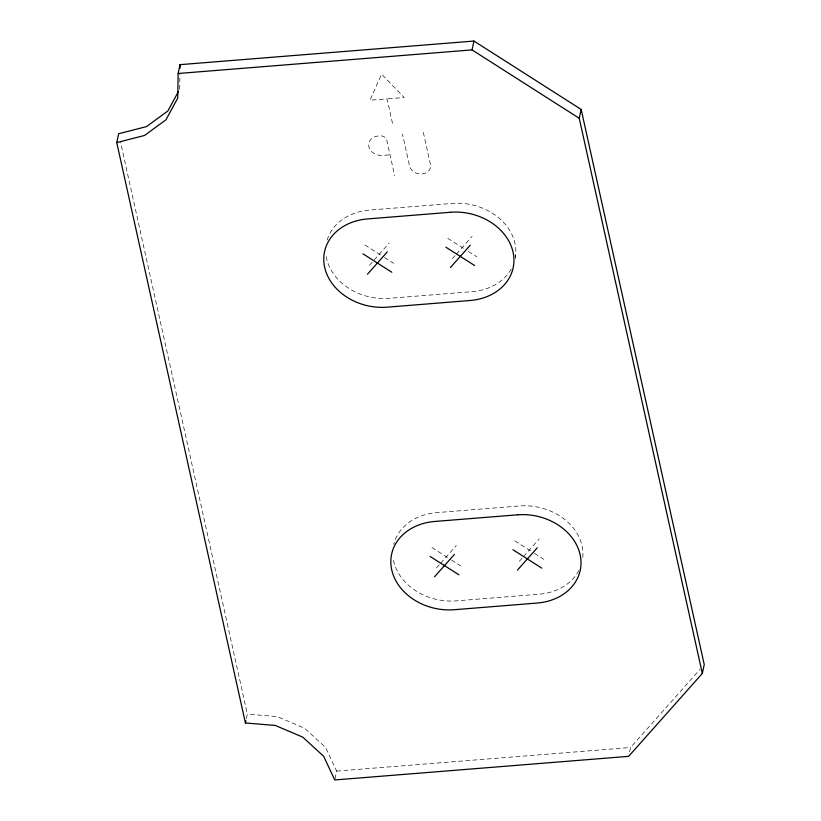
<?xml version="1.0" encoding="UTF-8"?>
<svg xmlns="http://www.w3.org/2000/svg" width="821" height="821" viewBox="0 0 821 821"><rect width="100%" height="100%" fill="white"/><g stroke="black" fill="none" stroke-linecap="round" stroke-linejoin="round"><path stroke-width="0.62" stroke-dasharray="4.11 3.08" d="M179.666 89.232L179.902 74.485M246.382 718.549L247.347 714.126L120.338 141.233M334.999 778.842L336.672 771.104L325.588 747.438L304.724 728.309L277.241 716.6L247.347 714.126M515.229 257.076L515.701 254.869M629.625 751.923L630.579 747.5L700.015 669.372M369.409 265.357L389.236 243.037M452.299 258.697L455.604 254.982M456.435 254.048L472.137 236.376M436.474 567.906L439.779 564.181M440.61 563.257L456.312 545.585M519.375 561.246L522.679 557.531M523.511 556.597L539.212 538.925M388.271 98.766L404.148 97.494L381.591 74.126L369.994 100.234L387.071 98.869L392.766 124.556M388.826 154.923L382.607 155.426A11.915 9.657 12.2 0 1 368.834 146.631A11.915 9.657 12.2 0 1 378.296 135.978L380.072 135.834A5.798 4.69 12.2 0 1 386.763 140.114L394.665 175.725M336.672 771.104L630.579 747.5M447.784 238.336L464.276 248.855M468.401 251.483L476.652 256.747M364.893 244.997L383.448 256.829M384.474 257.486L393.752 263.397M514.859 540.885L533.414 552.718M534.44 553.375L543.718 559.296M431.959 547.545L450.513 559.378M451.55 560.035L460.827 565.946M423.328 132.366L430.43 164.416A10.683 8.662 12.2 0 1 421.943 173.98A10.683 8.662 12.2 0 1 409.576 166.099L402.475 134.039M578.867 570.554A54.073 43.811 12.2 0 1 539.069 594.209L456.178 600.869A54.073 43.811 12.2 0 1 393.033 557.521M582.777 557.418A54.073 43.811 12.2 0 0 519.508 505.972L436.608 512.622A54.073 43.811 12.2 0 0 393.752 544.395M511.237 269.031A54.073 43.811 12.2 0 1 472.003 291.66L389.103 298.321A54.073 43.811 12.2 0 1 325.968 254.972M515.136 258.636A54.073 43.811 12.2 0 0 452.433 203.423L369.542 210.073A54.073 43.811 12.2 0 0 327.004 240.604"/><path stroke-width="1.23" d="M178.136 73.5L177.746 98.079L165.945 119.835L144.527 135.465L116.756 142.577L245.417 722.973L275.322 725.456L302.805 737.155L323.669 756.285L334.752 779.95L628.66 756.346L702.324 673.456L704.244 664.6L581.165 109.429L473.963 41.05L180.056 64.654L178.136 73.5L472.044 49.896L579.246 118.275L702.324 673.456M180.004 68.338L180.056 64.654M116.756 142.577L118.676 133.731L146.446 126.619L167.864 110.989L178.485 91.408M245.417 722.973L245.9 720.756M472.044 49.896L473.963 41.05M579.246 118.275L581.165 109.429M367.48 274.204L387.317 251.883M450.38 267.543L470.217 245.233M434.555 576.753L454.393 554.432M517.456 570.092L537.283 547.781M445.865 247.183L474.733 265.594M362.974 253.843L391.833 272.254M512.94 549.731L541.798 568.142M430.04 556.392L458.908 574.803M450.513 212.27L367.623 218.92A54.073 43.811 12.2 0 0 324.644 267.277A54.073 43.811 12.2 0 0 387.184 307.167L470.084 300.507A54.073 43.811 12.2 0 0 513.053 252.15A54.073 43.811 12.2 0 0 450.513 212.27M517.589 514.818L434.689 521.468A54.073 43.811 12.2 0 0 391.72 569.825A54.073 43.811 12.2 0 0 454.259 609.716L537.15 603.055A54.073 43.811 12.2 0 0 580.119 554.698A54.073 43.811 12.2 0 0 517.589 514.818"/></g></svg>
